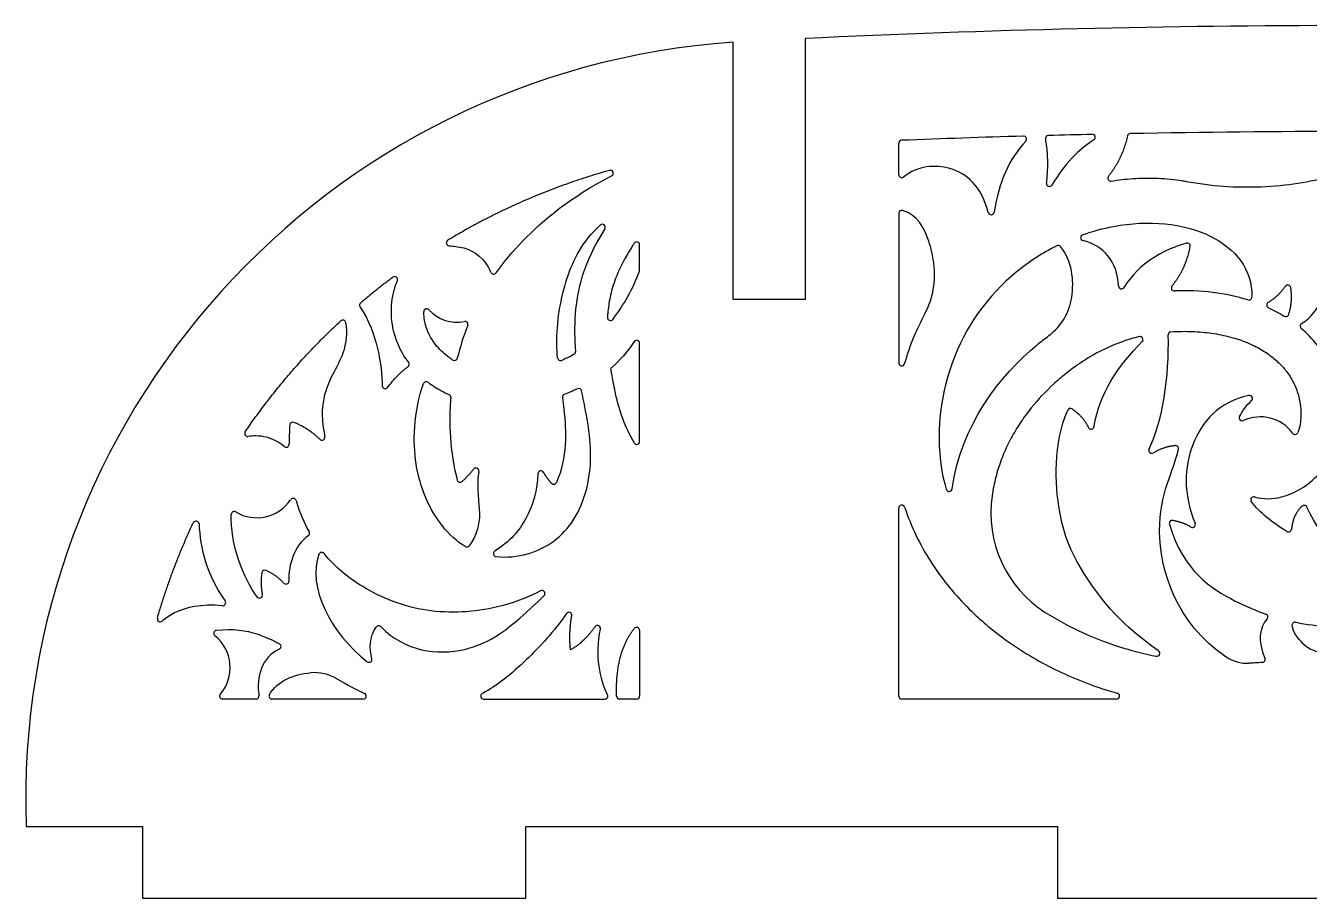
# Model space of a CAD drawing. Header units: millimetres. Extents: x -254 to 403, y -359 to 324.
# Drawn here: x -213.1 to -106, y 205.5 to 278.4 of the extents above; entities that cross this region are included whole.
import ezdxf

# ---------------------------------------------------------------- set-up
doc = ezdxf.new("R2010")
doc.units = ezdxf.units.MM
doc.header["$MEASUREMENT"] = 0
doc.layers.add('Layer 03', color=5, linetype='Continuous')

msp = doc.modelspace()

# ---------------------------------------------------------------- linework, layer by layer
at = {"layer": 'Layer 03'}
for p, q in [((-154.07, 255.52), (-154.07, 276.98)), ((-148.07, 277.29), (-148.07, 255.52)), ((-140.25, 265.93), (-140.25, 268.55)), ((-140.25, 262.7), (-140.25, 250.22)), ((-161.88, 257.95), (-161.88, 260.06)), ((-148.07, 255.52), (-154.07, 255.52)), ((-161.88, 243.66), (-161.88, 251.85)), ((-140.25, 222.4), (-140.25, 238.1)), ((-161.88, 227.88), (-161.88, 222.4)), ((-193.9, 222.15), (-196.69, 222.15)), ((-184.95, 222.15), (-192.57, 222.15)), ((-174.9, 222.15), (-164.78, 222.15)), ((-162.13, 222.15), (-163.55, 222.15)), ((-122.07, 222.15), (-140, 222.15)), ((-213.09, 211.52), (-203.38, 211.52)), ((-203.38, 211.52), (-203.38, 205.52)), ((-171.38, 205.52), (-171.38, 211.52)), ((-171.38, 211.52), (-127, 211.52)), ((-127, 211.52), (-127, 205.52)), ((-203.38, 205.52), (-171.38, 205.52)), ((-127, 205.52), (-95, 205.52))]:
    msp.add_line(p, q, dxfattribs=at)
for centre, radius, start, end in [((-102.56, -686.53), 964.9, 90, 92.7031), ((-149.7, 213.7), 63.43, 93.9489, 181.9702), ((-102.56, -686.53), 956.06, 91.63534, 92.24483), ((-129.84, 268.89), 0.249, 317.1545, 91.6353), ((-127.75, 268.95), 0.249, 91.5102, 190.6377), ((-102.56, -686.53), 956.06, 91.29147, 91.51019), ((-124.1, 269.04), 0.249, 302.2859, 91.2915), ((-120.91, 269.11), 0.249, 91.1002, 167.3585), ((-102.56, -686.53), 956.06, 90, 91.1002), ((-140, 268.55), 0.249, 92.2448, 180), ((-164.33, 266.04), 0.249, 297.1887, 105.6218), ((-140, 265.93), 0.249, 180, 307.7525), ((-122.55, 265.64), 0.249, 142.1354, 279.1477), ((-127.68, 265.19), 0.249, 172.639, 329.5019), ((-111.17, 292.82), 27.92, 259.5059, 272.4292), ((-140, 262.7), 0.249, 73.0221, 180), ((-132.54, 262.83), 0.249, 194.3814, 351.2455), ((-164.99, 261.54), 0.249, 327.5546, 132.2895), ((-177.77, 260.24), 0.249, 121.104, 268.4201), ((-124.82, 260.68), 0.249, 109.4465, 255.6572), ((-162.13, 260.06), 0.249, 0, 146.7691), ((-126.94, 259.77), 0.249, 38.8613, 116.8081), ((-116.17, 259.96), 0.249, 350.8397, 105.1965), ((-177.16, 256.68), 3.07, 21.0439, 36.6942), ((-144.15, 257.56), 6.89, 331.8788, 7.9267), ((-182.33, 257.17), 0.249, 337.105, 126.8967), ((-174.06, 257.87), 0.249, 201.0439, 324.4497), ((-175.64, 262.86), 14.62, 321.9309, 340.0118), ((-162.13, 257.95), 0.249, 340.0118, 360), ((-121.66, 256.65), 0.249, 182.089, 328.6786), ((-117.25, 256.46), 0.249, 141.8777, 272.5302), ((-107.78, 256.46), 0.249, 10.0354, 144.4493), ((-185.01, 255.02), 0.249, 130.5178, 214.1712), ((-130.59, 256.38), 4.83, 306.4089, 351.7486), ((-111.03, 255.71), 0.249, 252.8124, 357.9739), ((-109.28, 255.05), 0.249, 121.0995, 245.2873), ((-179.65, 254.49), 0.249, 41.3395, 180.3811), ((-177.16, 256.68), 3.07, 221.3395, 282.134), ((-164.32, 254), 0.249, 176.0398, 321.9309), ((-107.94, 254.33), 0.249, 238.347, 343.1543), ((-186.66, 253.54), 0.249, 7.8199, 132.8525), ((-176.46, 253.44), 0.249, 338.5924, 102.134), ((-106.5, 253.28), 0.249, 121.1468, 229.4787), ((-162.13, 251.85), 0.249, 0, 147.1298), ((-120.11, 252.16), 0.249, 314.9689, 103.6958), ((-117.51, 252.56), 0.249, 94.0359, 181.7882), ((-167.48, 251.15), 0.249, 299.3709, 5.2964), ((-181.36, 250.09), 0.249, 305.0137, 36.5546), ((-177.34, 250.66), 0.249, 237.9432, 346.136), ((-168.48, 250.65), 0.249, 184.5695, 293.6045), ((-164.05, 249.65), 0.249, 130.775, 189.7396), ((-140, 250.22), 0.249, 180, 343.7422), ((-179.69, 248.4), 0.249, 52.7235, 160.6565), ((-183.12, 248.31), 0.249, 181.0068, 323.4268), ((-177.89, 247.34), 0.249, 355.0173, 65.6023), ((-168.08, 247.36), 0.249, 110.658, 187.3695), ((-166.96, 247.82), 0.249, 11.0683, 114.5326), ((-150.19, 250.53), 14.02, 191.1694, 209.9239), ((-110.98, 247.25), 0.249, 313.6934, 102.1531), ((-125.92, 246.17), 0.249, 56.6284, 157.1259), ((-111.58, 245.62), 0.249, 153.0694, 295.2602), ((-110.06, 242.39), 3.32, 36.1087, 115.2602), ((-194.6, 244.32), 0.249, 145.7084, 278.7658), ((-190.83, 245.02), 0.249, 67.1672, 176.3821), ((-124.2, 244.94), 0.249, 206.4795, 350.5544), ((-107.17, 244.49), 0.249, 216.1087, 339.5027), ((-193.84, 240.7), 3.41, 47.8885, 76.2258), ((-191.39, 243.42), 0.249, 227.8885, 359.7797), ((-188.4, 244.02), 0.249, 225.6013, 12.2125), ((-162.13, 243.66), 0.249, 209.9239, 360), ((-117.15, 243.06), 0.249, 348.4758, 96.6755), ((-119.12, 242.92), 0.249, 154.5287, 300.5602), ((-175.56, 241.19), 0.249, 351.656, 143.171), ((-170.12, 240.95), 0.249, 29.9512, 178.7541), ((-176.86, 240.5), 0.249, 196.4169, 311.2915), ((-169.06, 240.33), 0.249, 222.7626, 336.113), ((-136.05, 239.73), 0.249, 196.5479, 351.4735), ((-122.69, 237.71), 9.88, 171.7383, 237.3559), ((-110.62, 238.78), 0.249, 75.0821, 218.3373), ((-193.84, 240.7), 3.41, 239.1142, 326.0338), ((-190.8, 238.66), 0.249, 15.9603, 146.0338), ((-140, 238.1), 0.249, 17.9206, 180), ((-106.4, 238.08), 0.249, 23.7015, 130.875), ((-198.91, 236.76), 0.249, 2.5069, 154.8888), ((-195.72, 237.56), 0.249, 59.1142, 177.7151), ((-117.42, 236.82), 0.249, 79.3228, 196.7057), ((-115.74, 236.73), 0.249, 239.5172, 22.647), ((-189.68, 236), 0.249, 305.065, 29.7739), ((-107.72, 236.35), 0.249, 238.8491, 353.7414), ((-176.31, 235.1), 0.249, 238.7673, 324.5472), ((-188.41, 234.15), 0.249, 39.1959, 158.8222), ((-173.84, 234.29), 0.249, 121.9725, 264.1026), ((-193.16, 232.67), 0.249, 65.2044, 170.204), ((-191.41, 232), 0.249, 221.9434, 1.3793), ((-193.62, 230.83), 0.249, 216.3359, 10.5489), ((-170.03, 230.97), 0.249, 314.8508, 117.536), ((-196.68, 230.19), 0.249, 265.25, 35.5493), ((-167.79, 229.15), 0.249, 349.3669, 145.684), ((-201.89, 228.85), 0.249, 163.8175, 310.4359), ((-183.67, 228.02), 0.249, 44.3945, 146.6591), ((-165.4, 228.05), 0.249, 348.4331, 144.0306), ((-109.69, 229.01), 0.249, 317.6916, 70.6941), ((-107.18, 228.32), 0.249, 78.6084, 192.3888), ((-197.18, 227.64), 0.249, 96.7812, 231.0586), ((-199.48, 224.78), 3.42, 319.497, 51.0586), ((-162.13, 227.88), 0.249, 0, 141.6925), ((-192.06, 226.54), 0.249, 292.9499, 61.4925), ((-118.71, 225.97), 0.249, 258.6185, 55.1804), ((-104.67, 228.65), 2.61, 226.0229, 283.0208), ((-184.47, 225.47), 0.249, 232.1127, 14.8374), ((-111.17, 228.28), 3.14, 236.3159, 272.4119), ((-109.91, 225.46), 0.249, 274.2832, 24.4464), ((-189.07, 220.57), 3.79, 59.7678, 94.4196), ((-196.69, 222.4), 0.249, 139.497, 270), ((-193.9, 222.4), 0.249, 270, 10.3151), ((-192.57, 222.4), 0.249, 148.9779, 270), ((-184.95, 222.4), 0.249, 270, 64.9276), ((-174.9, 222.4), 0.249, 117.2175, 270), ((-164.78, 222.4), 0.249, 270, 26.2063), ((-163.55, 222.4), 0.249, 181.8984, 270), ((-162.13, 222.4), 0.249, 270, 360), ((-140, 222.4), 0.249, 180, 270), ((-122.07, 222.4), 0.249, 270, 74.1517)]:
    msp.add_arc(centre, radius, start, end, dxfattribs=at)
for points, degree in [([(-121.16, 269.16), (-121.57, 267.3), (-122.75, 265.79)], 2), ([(-129.65, 268.73), (-131.04, 267.23), (-131.9, 265.32), (-132.29, 262.79)], 3), ([(-127.92, 265.22), (-127.67, 267.18), (-128, 268.91)], 2), ([(-123.97, 268.83), (-125.23, 268.03), (-126.43, 266.81), (-127.46, 265.06)], 3), ([(-121.91, 256.64), (-121.98, 258.7), (-123.19, 260.01), (-124.88, 260.44)], 3), ([(-125.81, 255.68), (-125.6, 257.13), (-125.78, 258.72), (-126.75, 259.93)], 3), ([(-116.24, 260.2), (-118.06, 259.71), (-120.22, 258.54), (-121.45, 256.52)], 3), ([(-117.45, 256.62), (-116.2, 258.21), (-115.93, 259.92)], 2), ([(-111.11, 255.47), (-112.94, 256.04), (-115.04, 256.31), (-117.24, 256.22)], 3), ([(-107.98, 256.61), (-108.6, 255.75), (-109.41, 255.26)], 2), ([(-107.7, 254.25), (-107.34, 255.43), (-107.54, 256.51)], 2), ([(-106.63, 253.49), (-105.84, 253.97), (-105.22, 254.75), (-104.95, 255.61)], 3), ([(-185.21, 254.88), (-183.76, 252.74), (-183.4, 249.98), (-183.37, 248.31)], 3), ([(-109.39, 254.82), (-108.92, 254.6), (-108.48, 254.37), (-108.07, 254.11)], 3), ([(-176.23, 253.35), (-176.58, 252.46), (-176.87, 251.54), (-177.1, 250.6)], 3), ([(-162.34, 251.99), (-162.9, 251.13), (-163.53, 250.43), (-164.21, 249.84)], 3), ([(-123.95, 244.9), (-123.48, 247.72), (-121.92, 250), (-119.93, 251.99)], 3), ([(-119.34, 243.03), (-118.25, 245.33), (-117.65, 249.03), (-117.76, 252.56)], 3), ([(-182.92, 248.16), (-182.1, 249.27), (-181.22, 249.89)], 2), ([(-167.06, 248.05), (-167.44, 247.88), (-167.81, 247.73), (-168.17, 247.59)], 3), ([(-111.8, 245.73), (-111.56, 246.21), (-111.23, 246.67), (-110.8, 247.07)], 3), ([(-125.79, 246.38), (-124.91, 245.8), (-124.42, 244.83)], 2), ([(-191.08, 245.04), (-191.12, 244.47), (-191.13, 243.93), (-191.14, 243.42)], 3), ([(-188.58, 243.84), (-189.48, 244.72), (-190.74, 245.25)], 2), ([(-117.18, 243.31), (-118.16, 243.2), (-118.99, 242.71)], 2), ([(-176.7, 240.32), (-176.18, 240.77), (-175.76, 241.34)], 2), ([(-169.24, 240.16), (-169.61, 240.57), (-169.9, 241.07)], 2), ([(-190.56, 238.73), (-190.27, 237.7), (-189.89, 236.85), (-189.47, 236.12)], 3), ([(-107.85, 236.13), (-109.11, 236.9), (-110.09, 237.71), (-110.81, 238.62)], 3), ([(-106.57, 238.27), (-107.33, 237.61), (-107.47, 236.32)], 2), ([(-193.82, 230.68), (-194.96, 232.23), (-196.06, 235.14), (-195.97, 237.57)], 3), ([(-115.86, 236.52), (-116.51, 236.9), (-117.38, 237.06)], 2), ([(-198.66, 236.78), (-198.58, 234.78), (-197.99, 232.46), (-196.47, 230.34)], 3), ([(-189.54, 235.79), (-190.71, 234.97), (-191.2, 233.36), (-191.16, 232.01)], 3), ([(-188.65, 234.24), (-189.67, 231.58), (-187.67, 227.64), (-184.63, 225.27)], 3), ([(-193.41, 232.71), (-193.56, 231.83), (-193.38, 230.88)], 2), ([(-191.6, 231.84), (-192.19, 232.49), (-193.06, 232.89)], 2), ([(-167.65, 226.27), (-167.8, 227.72), (-167.54, 229.11)], 2), ([(-109.5, 228.84), (-110.14, 228.15), (-110.32, 226.97), (-109.68, 225.56)], 3), ([(-106.49, 226.77), (-106.97, 227.23), (-107.31, 227.74), (-107.42, 228.27)], 3), ([(-184.23, 225.53), (-184.46, 226.39), (-184.42, 227.33), (-183.88, 228.16)], 3), ([(-165.6, 228.19), (-166.62, 226.79), (-167.65, 226.27)], 2), ([(-164.56, 222.51), (-165.18, 223.78), (-165.61, 225.79), (-165.15, 228)], 3), ([(-163.8, 222.39), (-163.92, 226.02), (-162.33, 228.04)], 2), ([(-191.97, 226.31), (-193.36, 225.72), (-193.93, 223.96), (-193.65, 222.45)], 3), ([(-192.79, 222.53), (-192.11, 223.65), (-190.79, 224.24), (-189.36, 224.35)], 3)]:
    msp.add_open_spline(points, degree=degree, dxfattribs=at)
for points, knots in [([(-109.99, 264.92), (-107.83, 265.02), (-103.09, 265.78), (-99.85, 267.52), (-99.07, 269.34)], [421.361284, 421.361284, 421.361284, 421.361284, 426.937462, 435.06324, 435.06324, 435.06324, 435.06324]), ([(-173.86, 257.73), (-173.22, 258.62), (-171.01, 261.27), (-167.65, 264.06), (-164.22, 265.82)], [221.78472, 221.78472, 221.78472, 221.78472, 225.35111, 232.503683, 232.503683, 232.503683, 232.503683]), ([(-132.78, 262.77), (-133.36, 265.01), (-135.65, 266.92), (-138.63, 266.68), (-139.85, 265.73)], [-2540.113555, -2540.113555, -2540.113555, -2540.113555, -2534.832801, -2530.147259, -2530.147259, -2530.147259, -2530.147259]), ([(-122.51, 265.39), (-121.92, 265.49), (-120.63, 265.64), (-118.63, 265.67), (-117.14, 265.52), (-116.36, 265.38), (-116.26, 265.36)], [461.73269, 461.73269, 461.73269, 461.73269, 463.541106, 465.645019, 467.736756, 468.040331, 468.040331, 468.040331, 468.040331]), ([(-137.32, 258.52), (-137.41, 259.16), (-137.83, 260.97), (-138.71, 262.57), (-139.93, 262.94)], [221.693601, 221.693601, 221.693601, 221.693601, 223.760172, 227.706007, 227.706007, 227.706007, 227.706007]), ([(-168.73, 250.63), (-168.76, 251.02), (-168.87, 253.16), (-168.31, 256.95), (-166.71, 260.31), (-165.15, 261.73)], [180.741253, 180.741253, 180.741253, 180.741253, 182.115924, 188.39363, 193.450366, 193.450366, 193.450366, 193.450366]), ([(-124.9, 260.91), (-124.05, 261.21), (-120.3, 262.23), (-113.81, 261.67), (-110.7, 258.04), (-110.79, 255.7)], [-1266.980769, -1266.980769, -1266.980769, -1266.980769, -1263.49498, -1251.803573, -1241.245752, -1241.245752, -1241.245752, -1241.245752]), ([(-164.78, 261.41), (-166.66, 258.44), (-167.38, 254.93), (-167.32, 252.17), (-167.23, 251.17)], [194.169157, 194.169157, 194.169157, 194.169157, 199.702163, 203.001557, 203.001557, 203.001557, 203.001557]), ([(-177.78, 259.99), (-177.6, 259.98), (-176.51, 259.9), (-175.41, 259.48), (-174.7, 258.52)], [251.252937, 251.252937, 251.252937, 251.252937, 252.100271, 256.191309, 256.191309, 256.191309, 256.191309]), ([(-162.34, 260.2), (-162.38, 260.14), (-162.64, 259.73), (-163.23, 258.76), (-163.8, 257.56), (-164.17, 256.44), (-164.35, 255.72), (-164.47, 255.02), (-164.54, 254.46), (-164.56, 254.12), (-164.57, 254.01)], [67.566347, 67.566347, 67.566347, 67.566347, 67.800522, 69.00721, 70.9818, 71.801672, 72.543906, 73.240642, 73.921493, 74.252433, 74.252433, 74.252433, 74.252433]), ([(-127.06, 259.99), (-128.26, 259.38), (-131.98, 256.97), (-136.55, 250.74), (-137.29, 243.27), (-136.33, 239.81), (-136.28, 239.66)], [327.051364, 327.051364, 327.051364, 327.051364, 332.232642, 343.924047, 355.615451, 356.156774, 356.156774, 356.156774, 356.156774]), ([(-181.16, 250.24), (-181.54, 250.74), (-182.61, 252.63), (-182.76, 255.13), (-182.24, 256.74), (-182.1, 257.07)], [182.218339, 182.218339, 182.218339, 182.218339, 184.360521, 189.745825, 191.208601, 191.208601, 191.208601, 191.208601]), ([(-177.47, 250.45), (-177.55, 250.5), (-177.73, 250.62), (-178.1, 250.9), (-178.56, 251.31), (-179.03, 251.86), (-179.33, 252.35), (-179.53, 252.75), (-179.68, 253.14), (-179.82, 253.63), (-179.89, 254.12), (-179.9, 254.41), (-179.9, 254.49)], [120.25714, 120.25714, 120.25714, 120.25714, 120.517791, 120.906858, 121.662701, 122.386251, 123.071753, 123.398005, 123.71389, 124.335306, 124.943301, 125.190641, 125.190641, 125.190641, 125.190641]), ([(-139.76, 250.15), (-139.53, 250.93), (-139.04, 252.35), (-138.39, 253.71), (-138.07, 254.31)], [212.820245, 212.820245, 212.820245, 212.820245, 215.259329, 217.338812, 217.338812, 217.338812, 217.338812]), ([(-186.42, 253.58), (-186.16, 251.72), (-187.52, 249.36), (-188.73, 246.69), (-188.16, 244.07)], [284.929273, 284.929273, 284.929273, 284.929273, 290.15866, 296.206883, 296.206883, 296.206883, 296.206883]), ([(-110.55, 239.02), (-109.8, 238.82), (-107.93, 238.86), (-104.99, 240.64), (-102.91, 244.42), (-103.54, 249.58), (-105.7, 252.27), (-106.66, 253.09)], [1096.080251, 1096.080251, 1096.080251, 1096.080251, 1101.334385, 1109.171956, 1117.009527, 1124.847098, 1129.035687, 1129.035687, 1129.035687, 1129.035687]), ([(-135.8, 239.7), (-134.99, 245.12), (-131.53, 249.53), (-128.04, 252.26), (-127.72, 252.49)], [356.832765, 356.832765, 356.832765, 356.832765, 364.189647, 364.9196, 364.9196, 364.9196, 364.9196]), ([(-120.17, 252.41), (-120.65, 252.29), (-121.77, 251.95), (-123.54, 251.19), (-125.11, 250.23), (-126.38, 249.27), (-127.7, 248.14), (-128.94, 246.82), (-130.05, 245.33), (-130.8, 244.11), (-131.45, 242.8), (-131.97, 241.4), (-132.29, 240.16), (-132.43, 239.39), (-132.46, 239.13)], [391.443404, 391.443404, 391.443404, 391.443404, 392.929099, 394.983738, 397.232607, 398.457211, 399.753311, 402.481322, 403.892254, 405.328073, 406.790767, 408.289446, 409.839481, 410.638515, 410.638515, 410.638515, 410.638515]), ([(-117.53, 252.81), (-116.93, 252.85), (-115.79, 252.87), (-114.12, 252.72), (-112.59, 252.41), (-111.46, 252.04), (-110.66, 251.69), (-109.97, 251.33), (-109.16, 250.8), (-108.34, 250.07), (-107.8, 249.42), (-107.49, 248.92), (-107.3, 248.57), (-107.07, 248.09), (-106.85, 247.41), (-106.7, 246.59), (-106.67, 245.82), (-106.73, 245.14), (-106.84, 244.68), (-106.92, 244.45), (-106.94, 244.41)], [854.988741, 854.988741, 854.988741, 854.988741, 856.792707, 858.408621, 860.030993, 861.503599, 861.994153, 862.640982, 863.840048, 864.927896, 865.918514, 866.3806, 866.687809, 867.127862, 867.995298, 868.835439, 869.620356, 870.30718, 870.882821, 871.037411, 871.037411, 871.037411, 871.037411]), ([(-167.35, 250.93), (-167.41, 250.9), (-167.75, 250.71), (-168.09, 250.55), (-168.38, 250.42)], [203.289211, 203.289211, 203.289211, 203.289211, 203.491642, 204.437522, 204.437522, 204.437522, 204.437522]), ([(-179.54, 248.6), (-179.37, 248.47), (-178.82, 248.09), (-178.22, 247.76), (-177.79, 247.57)], [326.836971, 326.836971, 326.836971, 326.836971, 327.530322, 328.97251, 328.97251, 328.97251, 328.97251]), ([(-164.29, 249.61), (-164.27, 249.51), (-164.22, 249.18), (-164.1, 248.58), (-164, 248.09), (-163.95, 247.81)], [140.982109, 140.982109, 140.982109, 140.982109, 141.304592, 141.978949, 142.823111, 142.823111, 142.823111, 142.823111]), ([(-176.44, 234.88), (-177.86, 235.75), (-180.19, 238.83), (-180.99, 243.9), (-180.31, 247.4), (-179.93, 248.49)], [310.306872, 310.306872, 310.306872, 310.306872, 316.313086, 322.639056, 326.366024, 326.366024, 326.366024, 326.366024]), ([(-173.87, 234.04), (-172.98, 233.95), (-170.35, 234.2), (-166.94, 236.72), (-165.53, 242.22), (-166.37, 246.11), (-166.72, 247.87)], [360.496231, 360.496231, 360.496231, 360.496231, 363.811697, 370.137668, 376.463639, 382.170013, 382.170013, 382.170013, 382.170013]), ([(-177.65, 247.32), (-177.67, 247.06), (-177.84, 244.49), (-177.54, 241.92), (-177.1, 240.43)], [291.093136, 291.093136, 291.093136, 291.093136, 291.999856, 299.992983, 299.992983, 299.992983, 299.992983]), ([(-168.33, 247.33), (-168.28, 247.01), (-168.02, 244.85), (-167.9, 242.33), (-168.83, 240.23)], [341.780056, 341.780056, 341.780056, 341.780056, 342.850769, 348.819581, 348.819581, 348.819581, 348.819581]), ([(-111.03, 247.5), (-113.57, 246.95), (-116.33, 243.66), (-116.54, 239.32), (-115.51, 236.83)], [785.647699, 785.647699, 785.647699, 785.647699, 793.084695, 800.440618, 800.440618, 800.440618, 800.440618]), ([(-118.56, 226.17), (-121.7, 228.35), (-124.9, 232.47), (-127.12, 236.79), (-127.36, 243.41), (-126.15, 246.27)], [433.537885, 433.537885, 433.537885, 433.537885, 441.377069, 450.001548, 458.367386, 458.367386, 458.367386, 458.367386]), ([(-193.03, 244.01), (-193.3, 244.08), (-193.81, 244.14), (-194.33, 244.11), (-194.56, 244.07)], [303.047663, 303.047663, 303.047663, 303.047663, 304.549495, 305.695614, 305.695614, 305.695614, 305.695614]), ([(-112.92, 225.66), (-117.18, 228.51), (-119.72, 237.56), (-117.29, 241.15), (-116.91, 243.01)], [821.318584, 821.318584, 821.318584, 821.318584, 831.524545, 841.821593, 841.821593, 841.821593, 841.821593]), ([(-175.31, 241.15), (-175.54, 239.59), (-175, 237.7), (-175.47, 235.84), (-176.1, 234.95)], [302.607104, 302.607104, 302.607104, 302.607104, 306.414648, 309.932586, 309.932586, 309.932586, 309.932586]), ([(-170.37, 240.95), (-170.4, 239.64), (-171.08, 237.24), (-172.68, 235.31), (-173.98, 234.5)], [351.167593, 351.167593, 351.167593, 351.167593, 355.789911, 359.876072, 359.876072, 359.876072, 359.876072]), ([(-139.76, 238.18), (-139.7, 237.99), (-139.36, 237), (-138.61, 235.3), (-137.34, 233.17), (-135.85, 231.21), (-133.89, 229.12), (-131.09, 226.79), (-127.27, 224.52), (-124.04, 223.24), (-122.26, 222.71), (-122.01, 222.64)], [281.778833, 281.778833, 281.778833, 281.778833, 282.389395, 284.899603, 287.381983, 289.850712, 292.303419, 295.995469, 300.813666, 305.618653, 306.418355, 306.418355, 306.418355, 306.418355]), ([(-84.82, 235.42), (-86.92, 234.13), (-89.86, 232.96), (-95.15, 232.04), (-100.77, 233.04), (-104.82, 235.1), (-106.18, 238.18)], [1204.231396, 1204.231396, 1204.231396, 1204.231396, 1209.950368, 1216.510972, 1223.071576, 1229.437587, 1229.437587, 1229.437587, 1229.437587]), ([(-117.66, 236.75), (-116.49, 232.83), (-113.17, 230.7), (-110.42, 229.53), (-109.6, 229.25)], [803.229934, 803.229934, 803.229934, 803.229934, 810.184178, 813.256096, 813.256096, 813.256096, 813.256096]), ([(-170.15, 231.19), (-171.28, 230.6), (-174.3, 229.47), (-179.77, 229.15), (-184.74, 231.1), (-187.25, 233.11), (-188.22, 234.3)], [430.829309, 430.829309, 430.829309, 430.829309, 435.380539, 442.247485, 449.114431, 454.221395, 454.221395, 454.221395, 454.221395]), ([(-183.49, 228.2), (-181.44, 226.11), (-176.37, 225.5), (-172.77, 227.9), (-169.86, 230.8)], [470.641701, 470.641701, 470.641701, 470.641701, 479.763977, 487.975501, 487.975501, 487.975501, 487.975501]), ([(-196.7, 229.94), (-198.49, 230.09), (-200.2, 229.74), (-201.43, 228.92), (-201.73, 228.66)], [153.011904, 153.011904, 153.011904, 153.011904, 156.891964, 158.424247, 158.424247, 158.424247, 158.424247]), ([(-128.02, 229.39), (-126.01, 228.11), (-122.95, 226.73), (-119.67, 225.91), (-118.76, 225.72)], [421.997568, 421.997568, 421.997568, 421.997568, 429.848207, 432.854755, 432.854755, 432.854755, 432.854755]), ([(-167.99, 229.29), (-169.01, 227.8), (-171.47, 225.17), (-173.77, 223.26), (-175.01, 222.62)], [262.676914, 262.676914, 262.676914, 262.676914, 266.697962, 270.995496, 270.995496, 270.995496, 270.995496]), ([(-107.13, 228.57), (-106.9, 228.52), (-104.84, 228.15), (-101.73, 228.07), (-98.63, 228.52), (-97.43, 228.81)], [176.05251, 176.05251, 176.05251, 176.05251, 176.971837, 184.145305, 188.045647, 188.045647, 188.045647, 188.045647]), ([(-197.21, 227.89), (-195.76, 228.06), (-193.99, 227.75), (-192.58, 227.1), (-191.94, 226.76)], [138.751999, 138.751999, 138.751999, 138.751999, 142.186122, 144.683822, 144.683822, 144.683822, 144.683822]), ([(-109.89, 225.21), (-110.1, 225.19), (-110.48, 225.17), (-110.87, 225.15), (-111.04, 225.14)], [818.147772, 818.147772, 818.147772, 818.147772, 818.794065, 819.331971, 819.331971, 819.331971, 819.331971]), ([(-187.16, 223.85), (-187.16, 223.84), (-186.34, 223.37), (-185.58, 222.97), (-184.84, 222.63)], [157.677208, 157.677208, 157.677208, 157.677208, 157.700494, 160.334661, 160.334661, 160.334661, 160.334661])]:
    msp.add_open_spline(points, degree=3, knots=knots, dxfattribs=at)
for points, weights in [([(-164.4, 266.28), (-171.55, 264.28), (-177.9, 260.45)], [0.926510046098, 0.891902784396, 0.874453534008]), ([(-182.48, 257.36), (-183.86, 256.33), (-185.17, 255.21)], [0.864062627943, 0.861539307294, 0.859881731949]), ([(-194.81, 244.46), (-191.34, 249.54), (-186.83, 253.73)], [0.861136586698, 0.854217380166, 0.858108961587]), ([(-202.13, 228.92), (-200.95, 233.01), (-199.14, 236.87)], [0.903593363073, 0.887385385866, 0.876780417237])]:
    msp.add_rational_spline(points, weights, degree=2, dxfattribs=at)

doc.saveas('drawing.dxf')
